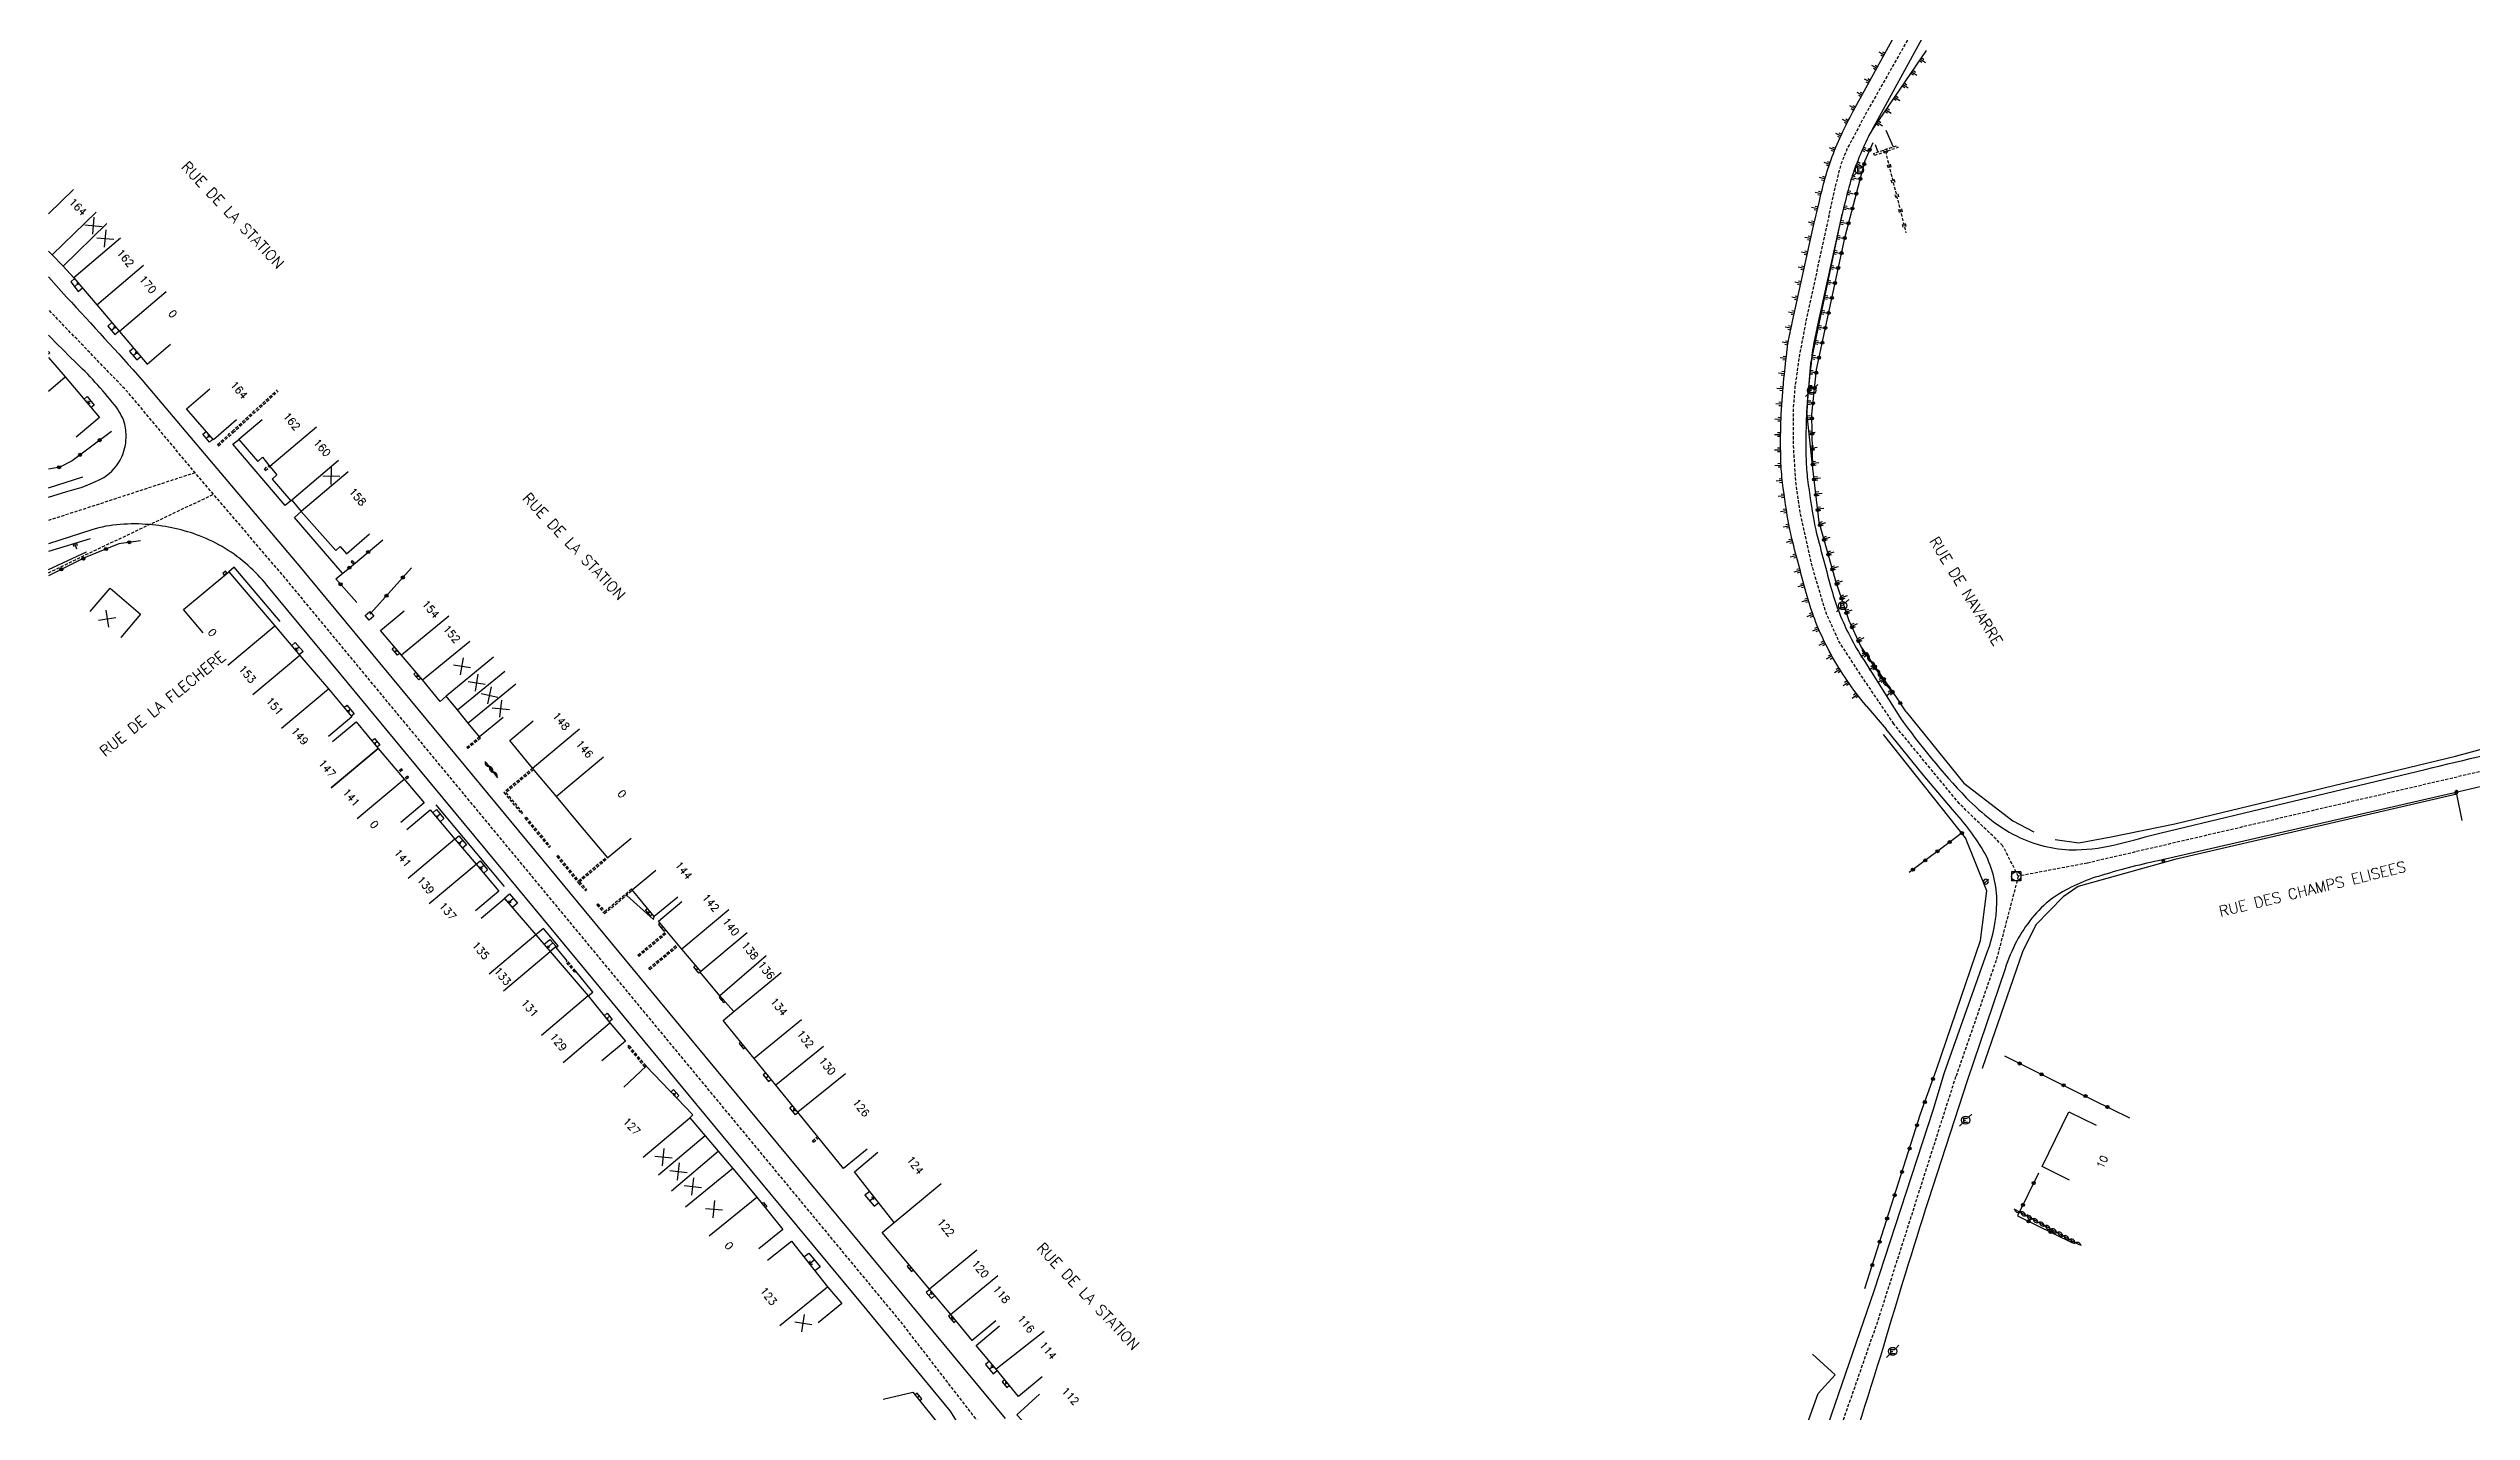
# Model space of a CAD drawing. Header units: millimetres. Extents: x 147000 to 148000, y 130999 to 132000.
# Drawn here: x 147000 to 147395.8, y 131584.4 to 131807.1 of the extents above; entities that cross this region are included whole.
import ezdxf
from ezdxf.enums import TextEntityAlignment as Align

# ---------------------------------------------------------------- set-up
doc = ezdxf.new("R2010")
doc.units = ezdxf.units.MM
doc.linetypes.add('DASHED', pattern=[0.75, 0.5, -0.25])
doc.layers.get('0').update_dxf_attribs({"linetype": 'CONTINUOUS'})
for name, color, linetype in [('W0001', 6, 'DASHED'), ('W0008', 7, 'CONTINUOUS'), ('W0017', 7, 'CONTINUOUS'), ('W0100', 7, 'CONTINUOUS'), ('W0112', 1, 'DASHED'), ('W0211', 2, 'CONTINUOUS'), ('W0220', 5, 'DASHED'), ('W0310', 3, 'CONTINUOUS'), ('W0322', 7, 'CONTINUOUS'), ('W0420', 7, 'CONTINUOUS'), ('W0471', 7, 'CONTINUOUS'), ('W0989', 7, 'CONTINUOUS'), ('W0991', 7, 'CONTINUOUS'), ('W1102', 7, 'CONTINUOUS')]:
    doc.layers.add(name, color=color, linetype=linetype)
doc.styles.get("Standard").update_dxf_attribs({"font": 'romans.shx', "width": 0.85})

# ---------------------------------------------------------------- blocks, each defined once
blk = doc.blocks.new('T471')
for p, q in [((-0.333334, 0.333334), (-0.333334, -0.333334)), ((-0.333334, 0.333334), (0.333334, 0.333334)), ((-0.333334, 0), (0, 0)), ((0.500001, 0.500001), (1.000002, 1.000002)), ((-0.500001, -0.500001), (-1.000002, -1.000002)), ((-0.333334, -0.333334), (0.333334, -0.333334))]:
    blk.add_line(p, q)
blk.add_ellipse((0, 0), major_axis=(0.471405, 0.471405), ratio=1, start_param=5.4977871438, end_param=11.780972451)
blk = doc.blocks.new('t112o')
at = {"color": 0, "linetype": 'Continuous'}
for p, q in [((-0.5, 0.5), (0.5, 0.5)), ((-0.5, -0.5), (-0.5, 0.5)), ((0.5, 0.5), (0.5, -0.5)), ((0.5, -0.5), (-0.5, -0.5))]:
    blk.add_line(p, q, dxfattribs=at)
blk = doc.blocks.new('t322o')
at = {"color": 0, "linetype": 'Continuous'}
for radius in [0.25, 0.15]:
    blk.add_circle((0, 0), radius, dxfattribs=at)
blk = doc.blocks.new('t310o')
at = {"color": 0, "linetype": 'Continuous'}
for centre, start, end in [((-0.5, 0.38), 216.8699, 323.1304), ((0.5, -0.37), 36.8699, 143.1303)]:
    blk.add_arc(centre, 0.625, start, end, dxfattribs=at)
blk = doc.blocks.new('t991o')
at = {"color": 0, "linetype": 'Continuous'}
for p, q in [((-1, 1), (1, -1)), ((-1, -1), (1, 1))]:
    blk.add_line(p, q, dxfattribs=at)
blk = doc.blocks.new('t211o')
at = {"color": 0, "linetype": 'Continuous'}
for p, q in [((-0.29, 0.5), (-0.29, 0)), ((0, 1), (0, 0)), ((0.29, 0.5), (0.29, 0))]:
    blk.add_line(p, q, dxfattribs=at)
blk = doc.blocks.new('T420')
for p, q in [((0.75, 0.75), (-0.75, 0.75)), ((-0.75, 0.75), (-0.75, -0.75)), ((0.75, 0.75), (0.75, -0.75)), ((0.75, -0.75), (-0.75, -0.75))]:
    blk.add_line(p, q)
blk.add_ellipse((0, 0), major_axis=(-0.53, 0.53), ratio=1, start_param=3.926991, end_param=10.210176)
blk = doc.blocks.new('t220o')
at = {"color": 0, "linetype": 'Continuous'}
for p, q in [((-0.25, 0.25), (0.25, 0.25)), ((-0.25, -0.25), (0.25, -0.25))]:
    blk.add_line(p, q, dxfattribs=at)

msp = doc.modelspace()

# ---------------------------------------------------------------- linework, layer by layer
at = {"layer": 'W0001', "flags": 128}
for points in [[(147271.27, 132000), (147271.2, 131999.16), (147270.99, 131995.45), (147271.19, 131984.05), (147273, 131965.26), (147273.56, 131962.32), (147274.81, 131957.98), (147277.47, 131949.93), (147291.6, 131913.76), (147295.02, 131905.09), (147297.12, 131899.7), (147298.31, 131896.01), (147299.91, 131890.35), (147301.03, 131885.1), (147307.66, 131858.97), (147309.82, 131850.57), (147310.24, 131847.7), (147310.73, 131844.2), (147312.05, 131831.07), (147311.77, 131828.41), (147311.21, 131826.25), (147308.33, 131817.64), (147305.73, 131812.14), (147297.04, 131796.82), (147293.74, 131790.64), (147292.69, 131787.98), (147291.78, 131784.35), (147290.73, 131779.52), (147287.01, 131762.36), (147286.02, 131757.18), (147285.25, 131751.87), (147284.96, 131748.16), (147284.96, 131742.11), (147285.37, 131735.95), (147286.07, 131731.05), (147288.09, 131722.24), (147290.19, 131715.13), (147292.43, 131710.16), (147295.92, 131704.77), (147301.27, 131696.85)], [(147000, 131545.63), (147006.34, 131545.89), (147017.6, 131546.76), (147034.17, 131548.15), (147061.24, 131551.2), (147107.81, 131556.53), (147113.14, 131557.12), (147139.77, 131559.13), (147155.95, 131559.69), (147168.55, 131561.12), (147139.27, 131598.97), (147060.03, 131694.72), (147038.28, 131721.01), (147026.96, 131734.24), (147023.95, 131737.76), (147013.04, 131750.86), (147000, 131764.4)], [(147023.95, 131737.76), (147005.03, 131731.57), (147000, 131729.97)], [(147000, 131721.43), (147006.11, 131724.38), (147026.96, 131734.24), (147026.96, 131734.24)], [(147225.55, 131455.06), (147233.61, 131461.2), (147244.42, 131473.46), (147251.08, 131481.84), (147255.87, 131489.14), (147260.49, 131498.92), (147283.18, 131554.36), (147298.94, 131599.59), (147311.57, 131639.18), (147311.57, 131639.18)]]:
    msp.add_lwpolyline(points, dxfattribs=at)
at = {"layer": 'W0001'}
for points in [[(147609.71, 131718.34), (147583.07, 131717.04), (147572.17, 131716.21), (147554.52, 131713.86), (147480.16, 131701.23), (147461.85, 131698.35), (147425.63, 131694.53), (147410.94, 131692.13), (147333, 131673.98), (147321.73, 131671.85), (147319.17, 131676.85), (147312.09, 131683.7), (147301.27, 131696.85), (147301.27, 131696.85)], [(147321.73, 131671.85), (147318.11, 131658.08), (147311.57, 131639.18), (147311.57, 131639.18)]]:
    msp.add_lwpolyline(points, dxfattribs=at)
at = {"layer": 'W0008'}
msp.add_line((147074.49, 131670.16), (147063.31, 131683.49), dxfattribs=at)
at = {"layer": 'W0008', "flags": 128}
for points in [[(147296.94, 131699.58), (147296.93, 131699.6), (147296.01, 131700.75, -0.047388), (147290.55, 131709.19, -0.052904), (147287.25, 131717.57, -0.004126), (147284.74, 131727, -0.01953), (147284.3, 131729.02, -0.012103), (147283.23, 131736.12, -0.023762), (147282.95, 131739.77, -0.014613), (147282.94, 131745.23, -0.013877), (147283.26, 131750.97, -0.004921), (147283.46, 131753.2, -0.002318), (147283.98, 131757.93, -0.019438), (147284.14, 131759.03, -0.006645), (147284.81, 131762.25), (147288.3, 131778.12), (147289.18, 131781.92, -0.010154), (147290.21, 131785.96, -0.016393), (147290.98, 131788.43, -0.022345), (147292.57, 131792.4, -0.019388), (147294.77, 131796.81), (147302.33, 131810.59)], [(147305.97, 131808.64), (147298.39, 131794.83, 0.019388), (147296.33, 131790.7, 0.022345), (147294.88, 131787.07, 0.016393), (147294.19, 131784.87, 0.010154), (147293.2, 131780.99), (147292.32, 131777.21), (147288.84, 131761.36, 0.006645), (147288.2, 131758.25, 0.019438), (147288.08, 131757.46, 0.002318), (147287.57, 131752.77, 0.004921), (147287.37, 131750.63, 0.013877), (147287.06, 131745.11, 0.014613), (147287.07, 131739.9, 0.023762), (147287.32, 131736.64, 0.012103), (147288.37, 131729.74, 0.01953), (147288.74, 131728.03, 0.004126), (147291.23, 131718.67, 0.052904), (147294.21, 131711.09, 0.023681), (147296.54, 131707.08), (147302.38, 131697.83)], [(147000, 131769.75), (147002.96, 131766.44, -0.0069), (147015.29, 131752.9), (147040.88, 131722.62), (147059.01, 131700.69), (147080.68, 131674.51), (147105.64, 131644.34), (147156.23, 131583.22)], [(147000, 131733.75), (147002.98, 131734.7, 0.067), (147009.02, 131736.98, 0.1424), (147012, 131740.35, 0.0958), (147012.67, 131743.45, 0.0851), (147012.38, 131746.02, 0.0837), (147010.8, 131748.83, 0.0378), (147004.24, 131755.97, 0.00211), (147000, 131760.21, 0.0478)], [(147156.96, 131568.88), (147147.31, 131584.42), (147132.68, 131602.21), (147122.3, 131614.72), (147105.74, 131634.71), (147087.86, 131656.31), (147076.35, 131670.26), (147061.04, 131688.74), (147047.83, 131704.75), (147035.68, 131719.4, 0.0375), (147032.6, 131722.62, 0.045), (147028.86, 131725.39, 0.0447), (147024.69, 131727.45, 0.0714), (147016.47, 131729.28, 0.0407), (147011.71, 131729.32, 0.058), (147007.08, 131728.43), (147000, 131726.17)], [(147313.45, 131638.58), (147307, 131618.82, 0.0052), (147299.71, 131595.07, -0.0069), (147291.25, 131568.83, -0.0158)]]:
    msp.add_lwpolyline(points, format="xyb", dxfattribs=at)
for points in [[(147039.57, 131733.17), (147038.64, 131732.39), (147030.11, 131742.41), (147031.12, 131743.2), (147031.12, 131743.2)], [(147047.98, 131721.4), (147040.19, 131730.46), (147041.3, 131731.43), (147041.3, 131731.43)], [(147037.86, 131713.45), (147030.35, 131722.31), (147029.47, 131721.56), (147029.47, 131721.56)], [(147296.91, 131699.61), (147300.16, 131695.87)], [(147094.44, 131668.68), (147098.83, 131664.77), (147098.94, 131665.24), (147098.94, 131665.24)], [(147084.72, 131658.04), (147082.93, 131660.18), (147083.24, 131660.48), (147080.87, 131663.3), (147079.61, 131662.27), (147079.61, 131662.27)], [(147088.16, 131652.28), (147088.93, 131652.92), (147086.14, 131656.3), (147086.14, 131656.3)], [(147286.58, 131570.38), (147298.17, 131604.11), (147307.82, 131633.61), (147309.68, 131639.78)]]:
    msp.add_lwpolyline(points, dxfattribs=at)
at = {"layer": 'W0008'}
for points in [[(147302.38, 131697.83, 0.036), (147313.22, 131684.67, 0.0333), (147317.36, 131680.98, 0.0559), (147322.05, 131678.11, 0.0548), (147326.51, 131676.63, 0.0544), (147331.17, 131676.15, 0.057), (147338.16, 131677.13, 0.0004), (147345.04, 131678.92), (147388.2, 131689.29, -0.0056), (147407.82, 131693.85, -0.0215), (147424.3, 131696.83, -0.0026), (147445.5, 131698.86), (147453.22, 131699.77), (147459.08, 131700.41, 0.0146), (147471.99, 131702.31), (147508.84, 131708.52), (147529.16, 131711.73), (147544.61, 131714.46), (147567.76, 131718.25, -0.0154), (147571.6, 131718.63, -0.012), (147576.14, 131719.13), (147583.3, 131719.51), (147583.3, 131719.51)], [(147309.68, 131639.78), (147316.65, 131659.43, 0.085), (147318.24, 131667.51, 0.0595), (147317.74, 131671.67, 0.0593), (147316.28, 131675.58, 0.0566), (147310.96, 131682.74), (147306.18, 131688.38), (147300.16, 131695.87), (147300.16, 131695.87)], [(147414.06, 131690.4), (147393.7, 131685.63), (147344.57, 131674.36, 0.0229), (147334.82, 131671.82, 0.0822), (147327.17, 131668.12, 0.0604), (147323.95, 131664.98, 0.049), (147321.46, 131661.2, 0.0403), (147319.57, 131656.73), (147313.45, 131638.58), (147313.45, 131638.58)]]:
    msp.add_lwpolyline(points, format="xyb", dxfattribs=at)
at = {"layer": 'W0017', "flags": 128}
for points in [[(147298.79, 131790.24), (147298.41, 131791.33)], [(147300.07, 131793.74), (147301.28, 131791.02)]]:
    msp.add_lwpolyline(points, dxfattribs=at)
at = {"layer": 'W0100'}
for p, q in [((147004.24, 131768.15), (147004.91, 131768.73)), ((147004.91, 131768.73), (147004.63, 131768.67)), ((147004.91, 131768.73), (147004.82, 131768.46)), ((147010.27, 131761.04), (147010.95, 131761.61)), ((147010.95, 131761.61), (147010.64, 131761.54)), ((147010.95, 131761.61), (147010.83, 131761.32)), ((147013.85, 131756.9), (147014.49, 131757.45)), ((147014.49, 131757.45), (147014.18, 131757.39)), ((147014.49, 131757.45), (147014.39, 131757.15)), ((147006.9, 131749.51), (147006.4, 131749.09)), ((147006.4, 131749.09), (147006.5, 131749.5)), ((147006.4, 131749.09), (147006.82, 131749.12)), ((147025.77, 131743.4), (147026.31, 131743.87)), ((147026.31, 131743.87), (147026.01, 131743.83)), ((147026.31, 131743.87), (147026.24, 131743.57)), ((147040.94, 131709.28), (147040.31, 131708.76)), ((147040.31, 131708.76), (147040.47, 131709.2)), ((147040.31, 131708.76), (147040.77, 131708.85)), ((147056.58, 131708.48), (147056.95, 131708.79)), ((147056.95, 131708.79), (147056.66, 131708.76)), ((147056.95, 131708.79), (147056.87, 131708.51)), ((147060.07, 131704.39), (147060.42, 131704.69)), ((147060.42, 131704.69), (147060.13, 131704.67)), ((147060.42, 131704.69), (147060.36, 131704.4)), ((147049.33, 131699.09), (147048.86, 131698.7)), ((147048.86, 131698.7), (147048.96, 131699.01)), ((147048.86, 131698.7), (147049.18, 131698.74)), ((147053.7, 131693.84), (147053.23, 131693.46)), ((147053.23, 131693.46), (147053.31, 131693.7)), ((147053.23, 131693.46), (147053.48, 131693.49)), ((147063.98, 131682), (147063.37, 131681.48)), ((147063.37, 131681.48), (147063.51, 131681.74)), ((147063.37, 131681.48), (147063.64, 131681.57)), ((147067.66, 131677.7), (147067.01, 131677.15)), ((147067.01, 131677.15), (147067.15, 131677.46)), ((147067.01, 131677.15), (147067.33, 131677.24)), ((147071.12, 131673.61), (147070.47, 131673.06)), ((147070.47, 131673.06), (147070.56, 131673.44)), ((147070.47, 131673.06), (147070.87, 131673.08)), ((147074.51, 131668.22), (147074.47, 131668.27)), ((147075.94, 131668.19), (147075.13, 131667.49)), ((147075.13, 131667.49), (147075.31, 131667.89)), ((147075.13, 131667.49), (147075.56, 131667.6)), ((147097.94, 131665.83), (147098.25, 131666.09)), ((147098.25, 131666.09), (147098.02, 131666.06)), ((147098.25, 131666.09), (147098.18, 131665.87)), ((147082.4, 131660.94), (147081.47, 131660.13)), ((147081.47, 131660.13), (147081.68, 131660.54)), ((147081.47, 131660.13), (147081.91, 131660.28)), ((147100.08, 131663.4), (147100.36, 131663.63)), ((147100.36, 131663.63), (147100.18, 131663.62)), ((147100.36, 131663.63), (147100.32, 131663.46)), ((147105.8, 131656.53), (147106.1, 131656.78)), ((147106.1, 131656.78), (147105.92, 131656.77)), ((147106.1, 131656.78), (147106.06, 131656.61)), ((147091.66, 131648.95), (147091.16, 131648.55)), ((147091.16, 131648.55), (147091.23, 131648.78)), ((147091.16, 131648.55), (147091.4, 131648.57)), ((147109.91, 131651.6), (147110.12, 131651.79)), ((147110.12, 131651.79), (147109.92, 131651.78)), ((147110.12, 131651.79), (147110.1, 131651.59)), ((147113.16, 131644.07), (147113.43, 131644.29)), ((147113.43, 131644.29), (147113.27, 131644.27)), ((147113.43, 131644.29), (147113.38, 131644.14)), ((147102.52, 131636.49), (147102.12, 131636.11)), ((147102.12, 131636.11), (147102.14, 131636.42)), ((147102.12, 131636.11), (147102.43, 131636.12)), ((147117.17, 131638.86), (147117.58, 131639.2)), ((147117.58, 131639.2), (147117.39, 131639.18)), ((147117.58, 131639.2), (147117.52, 131639.02)), ((147121.53, 131633.44), (147121.97, 131633.8)), ((147121.97, 131633.8), (147121.63, 131633.8)), ((147121.97, 131633.8), (147121.9, 131633.47)), ((147117.04, 131618.2), (147116.8, 131618)), ((147116.8, 131618), (147116.86, 131618.16)), ((147116.8, 131618), (147116.97, 131618.02)), ((147134.1, 131618.82), (147134.86, 131619.41)), ((147134.86, 131619.41), (147134.4, 131619.35)), ((147134.86, 131619.41), (147134.69, 131618.99)), ((147125.1, 131609.15), (147124.29, 131608.48)), ((147124.29, 131608.48), (147124.39, 131608.99)), ((147124.29, 131608.48), (147124.81, 131608.48)), ((147140.6, 131607.67), (147140.93, 131607.94)), ((147140.93, 131607.94), (147140.7, 131607.89)), ((147140.93, 131607.94), (147140.84, 131607.72)), ((147143.78, 131603.34), (147144.36, 131603.82)), ((147144.36, 131603.82), (147143.98, 131603.78)), ((147144.36, 131603.82), (147144.25, 131603.46)), ((147147.43, 131599.44), (147147.77, 131599.72)), ((147147.77, 131599.72), (147147.45, 131599.74)), ((147147.77, 131599.72), (147147.73, 131599.4)), ((147153.67, 131591.28), (147154.31, 131591.82)), ((147154.31, 131591.82), (147153.94, 131591.78)), ((147154.31, 131591.82), (147154.21, 131591.46)), ((147156.16, 131588.78), (147156.56, 131589.12)), ((147156.56, 131589.12), (147156.28, 131589.11)), ((147156.56, 131589.12), (147156.5, 131588.84)), ((147142.23, 131586.9), (147141.92, 131586.65)), ((147141.92, 131586.65), (147141.97, 131586.84)), ((147141.92, 131586.65), (147142.12, 131586.65))]:
    msp.add_line(p, q, dxfattribs=at)
at = {"layer": 'W0100', "flags": 128}
for points in [[(147000, 131773.98), (147000.61, 131773.37), (147002.38, 131771.52), (147004.16, 131769.6), (147007.92, 131765.19), (147011.59, 131760.86), (147016.14, 131755.51), (147019.95, 131758.75), (147019.95, 131758.75)], [(147004.28, 131769.47), (147003.65, 131768.93), (147004.83, 131767.38), (147005.54, 131767.98), (147005.54, 131767.98)], [(147010.37, 131762.3), (147009.7, 131761.73), (147010.85, 131760.36), (147011.53, 131760.93), (147011.53, 131760.93)], [(147000, 131757.13), (147000.23, 131757.33), (147000, 131757.59)], [(147000, 131756.6), (147002.75, 131753.44), (147008.33, 131746.8), (147004.53, 131743.55), (147004.53, 131743.55)], [(147013.9, 131758.14), (147013.24, 131757.58), (147014.46, 131756.21), (147015.09, 131756.75), (147015.09, 131756.75)], [(147030.73, 131746.41), (147026.95, 131743.13), (147022.56, 131748.19), (147026.34, 131751.47), (147026.34, 131751.47)], [(147005.84, 131749.76), (147006.34, 131750.19), (147007.45, 131748.82), (147006.98, 131748.41), (147006.98, 131748.41)], [(147026.87, 131743.23), (147026.3, 131742.73), (147025.24, 131744.06), (147025.76, 131744.51), (147025.76, 131744.51)], [(147034.93, 131746.43), (147031.12, 131743.2), (147034.17, 131739.59), (147034.98, 131740.28), (147036.14, 131738.77), (147037.3, 131737.43), (147036.52, 131736.71), (147039.6, 131733.15), (147039.75, 131733.27), (147041.3, 131731.43), (147046.91, 131725.03), (147047.66, 131725.69), (147048.7, 131724.5), (147048.7, 131724.5), (147052.46, 131727.8)], [(147025.26, 131711.58), (147022.07, 131715.42), (147029.47, 131721.56), (147036.99, 131712.73), (147041.03, 131707.9), (147045.73, 131702.43), (147049.55, 131697.86), (147045.72, 131694.65), (147045.72, 131694.65)], [(147029.14, 131721.41), (147028.94, 131721.67), (147028.49, 131721.3), (147028.69, 131721.04), (147029.14, 131721.41), (147029.14, 131721.41)], [(147006.83, 131715.11), (147010.07, 131718.91), (147015.05, 131714.66), (147011.8, 131710.86), (147011.8, 131710.86)], [(147074.28, 131697.77), (147070.42, 131694.6), (147068.57, 131696.85), (147066.81, 131699.02), (147064.94, 131701.28), (147063.99, 131700.4), (147061.09, 131703.9), (147057.66, 131707.96), (147054.24, 131712.01), (147058.11, 131715.18), (147058.11, 131715.18)], [(147039.69, 131709.5), (147040.31, 131710.01), (147041.58, 131708.55), (147040.94, 131708.01), (147040.94, 131708.01)], [(147057.39, 131708.28), (147057, 131707.95), (147056.16, 131709.01), (147056.52, 131709.31), (147056.52, 131709.31)], [(147060.83, 131704.2), (147060.48, 131703.9), (147059.66, 131704.87), (147060.01, 131705.17), (147060.01, 131705.17)], [(147048.27, 131699.4), (147048.73, 131699.79), (147049.92, 131698.39), (147049.45, 131697.99), (147049.45, 131697.99)], [(147046.41, 131693.85), (147050.24, 131697.06), (147053.86, 131692.71), (147058.07, 131687.71), (147061.36, 131683.81), (147057.53, 131680.6), (147057.53, 131680.6)], [(147095.19, 131678.02), (147091.35, 131674.82), (147086.68, 131680.41), (147082.95, 131684.88), (147079.08, 131689.51), (147075.34, 131693.99), (147079.18, 131697.2), (147079.18, 131697.2)], [(147052.8, 131693.97), (147053.27, 131694.36), (147054.14, 131693.33), (147053.67, 131692.93), (147053.67, 131692.93)], [(147058.53, 131679.46), (147062.35, 131682.69), (147066.38, 131677.9), (147069.83, 131673.82), (147073.57, 131669.39), (147069.75, 131666.16), (147069.75, 131666.16)], [(147062.76, 131682.21), (147063.36, 131682.72), (147064.6, 131681.28), (147063.98, 131680.75), (147063.98, 131680.75)], [(147066.38, 131677.9), (147067.03, 131678.45), (147068.28, 131676.96), (147067.63, 131676.41), (147067.63, 131676.41)], [(147069.85, 131673.79), (147070.52, 131674.35), (147071.73, 131672.86), (147071.09, 131672.32), (147071.09, 131672.32)], [(147102.81, 131668.41), (147098.94, 131665.24), (147095.34, 131669.64), (147099.21, 131672.81), (147099.21, 131672.81)], [(147070.69, 131664.99), (147074.51, 131668.22), (147079.61, 131662.27), (147081.96, 131659.55), (147088.16, 131652.28), (147091.71, 131647.86), (147094.22, 131644.91), (147090.4, 131641.68), (147090.4, 131641.68)], [(147074.47, 131668.27), (147075.29, 131668.95), (147076.6, 131667.42), (147075.79, 131666.73)], [(147133.71, 131627.26), (147129.86, 131624.06), (147122.4, 131633.27), (147118.82, 131637.69), (147115.26, 131642.04), (147110.18, 131648.29), (147111.96, 131649.75), (147109.66, 131652.29), (147106.45, 131656.18), (147106.54, 131656.25), (147103.46, 131659.93), (147099.63, 131664.5), (147103.46, 131667.72), (147103.46, 131667.72)], [(147098.65, 131665.6), (147098.34, 131665.35), (147097.54, 131666.32), (147097.85, 131666.57), (147097.85, 131666.57)], [(147099.9, 131664.17), (147099.63, 131663.94), (147100.52, 131662.85), (147100.81, 131663.09), (147100.81, 131663.09)], [(147080.96, 131660.72), (147081.9, 131661.51), (147082.91, 131660.36), (147081.96, 131659.55)], [(147106.45, 131656.18), (147106.21, 131656.02), (147105.4, 131657.04), (147105.68, 131657.28), (147105.68, 131657.28)], [(147109.74, 131652.21), (147109.54, 131652.04), (147110.28, 131651.15), (147110.51, 131651.36), (147110.51, 131651.36)], [(147090.76, 131649.05), (147091.25, 131649.46), (147092.07, 131648.44), (147091.58, 131648.03), (147091.58, 131648.03)], [(147113.08, 131644.71), (147112.81, 131644.49), (147113.51, 131643.65), (147113.78, 131643.86), (147113.78, 131643.86)], [(147093.98, 131637.4), (147097.63, 131640.83), (147105.24, 131632.83), (147104.78, 131632.39), (147107.26, 131629.44), (147109.36, 131626.92), (147111.77, 131624.09), (147115.67, 131619.42), (147119.92, 131614.11), (147116.04, 131610.95), (147116.04, 131610.95)], [(147101.67, 131636.58), (147102.07, 131636.97), (147102.96, 131636.01), (147102.56, 131635.64), (147102.56, 131635.64)], [(147117.14, 131639.74), (147116.73, 131639.41), (147117.6, 131638.31), (147118.02, 131638.66), (147118.02, 131638.66)], [(147122.43, 131633.22), (147121.99, 131632.86), (147121.07, 131634.02), (147121.5, 131634.37), (147121.5, 131634.37)], [(147330.1, 131622.2), (147325.6, 131624.39), (147329.96, 131633.36), (147334.46, 131631.17), (147334.46, 131631.17)], [(147154.72, 131599.18), (147150.87, 131595.99), (147147.37, 131600.21), (147143.92, 131604.35), (147136.17, 131613.65), (147138.11, 131615.26), (147133.77, 131620.8), (147131.63, 131623.55), (147135.47, 131626.74), (147135.47, 131626.74)], [(147134.14, 131620.34), (147133.36, 131619.73), (147134.85, 131617.92), (147135.58, 131618.49), (147135.58, 131618.49)], [(147116.53, 131618.35), (147116.78, 131618.55), (147117.31, 131617.85), (147117.08, 131617.66), (147117.08, 131617.66)], [(147117.45, 131609.09), (147121.34, 131612.23), (147127.24, 131604.73), (147129.6, 131602.01), (147125.71, 131598.87), (147125.71, 131598.87)], [(147123.39, 131609.63), (147124.17, 131610.25), (147126.02, 131608.04), (147125.17, 131607.37), (147125.17, 131607.37)], [(147140.59, 131608.35), (147140.27, 131608.08), (147140.94, 131607.26), (147141.27, 131607.53), (147141.27, 131607.53)], [(147143.95, 131604.32), (147143.36, 131603.83), (147144.2, 131602.85), (147144.77, 131603.33), (147144.77, 131603.33)], [(147147.34, 131600.23), (147147, 131599.95), (147147.85, 131598.93), (147148.19, 131599.21), (147148.19, 131599.21)], [(147162.3, 131590.04), (147158.46, 131586.84), (147154.76, 131591.3), (147151.51, 131595.17), (147155.35, 131598.37), (147155.35, 131598.37)], [(147153.68, 131592.58), (147153.05, 131592.05), (147154.29, 131590.52), (147154.95, 131591.07), (147154.95, 131591.07)], [(147259.33, 131558.91), (147263.21, 131555.75), (147264.35, 131557.15), (147271.39, 131565.82), (147282.02, 131562.02), (147287.53, 131577.39), (147285.71, 131578.04), (147289.04, 131587.33), (147291.8, 131590.37), (147288.09, 131593.73), (147288.09, 131593.73)], [(147156.18, 131589.58), (147155.78, 131589.25), (147156.53, 131588.32), (147156.95, 131588.66), (147156.95, 131588.66)], [(147136.33, 131586.38), (147141.18, 131587.56), (147145.91, 131581.68), (147144.88, 131580.88), (147145.28, 131579), (147152.09, 131574.01), (147154.69, 131570.71), (147155.07, 131568.64), (147153.13, 131564.89), (147139.29, 131563.8), (147139.43, 131562.04), (147136.47, 131561.81), (147136.47, 131561.81), (147135.94, 131568.56)], [(147142.31, 131586.16), (147142.64, 131586.43), (147141.88, 131587.38), (147141.55, 131587.11), (147141.55, 131587.11)], [(147166.84, 131581.84), (147163.17, 131578.44), (147158.17, 131583.83), (147161.84, 131587.23), (147161.84, 131587.23)]]:
    msp.add_lwpolyline(points, dxfattribs=at)
at = {"layer": 'W0112'}
for p, q in [((147029.99, 131744.52), (147037.35, 131751.29)), ((147030.16, 131744.33), (147037.52, 131751.1)), ((147027.62, 131742.35), (147029.99, 131744.52)), ((147027.79, 131742.16), (147030.16, 131744.33)), ((147027.62, 131742.35), (147027.79, 131742.16)), ((147035.27, 131738.31), (147035.98, 131738.97)), ((147035.44, 131738.13), (147035.27, 131738.31)), ((147035.44, 131738.13), (147036.14, 131738.77)), ((147049.61, 131723.4), (147049.44, 131723.21)), ((147049.44, 131723.21), (147049.78, 131722.91)), ((147049.61, 131723.4), (147049.95, 131723.1)), ((147049.78, 131722.91), (147049.95, 131723.1)), ((147070.42, 131694.6), (147068.33, 131692.87)), ((147068.33, 131692.87), (147068.49, 131692.68)), ((147070.58, 131694.41), (147068.49, 131692.68)), ((147070.58, 131694.41), (147070.42, 131694.6)), ((147057.65, 131689.4), (147057.06, 131688.91)), ((147057.81, 131689.2), (147057.22, 131688.72)), ((147057.81, 131689.2), (147057.65, 131689.4)), ((147058.63, 131688.18), (147058.07, 131687.71)), ((147058.79, 131687.99), (147058.23, 131687.52)), ((147058.63, 131688.18), (147058.79, 131687.99)), ((147079.11, 131689.48), (147074.37, 131685.52)), ((147079.27, 131689.28), (147074.72, 131685.49)), ((147074.37, 131685.52), (147077.25, 131682.05)), ((147074.72, 131685.49), (147077.44, 131682.21)), ((147077.44, 131682.21), (147077.25, 131682.05)), ((147077.81, 131681.31), (147078.01, 131681.47)), ((147077.81, 131681.31), (147081.77, 131676.54)), ((147078.01, 131681.47), (147081.96, 131676.7)), ((147081.96, 131676.7), (147081.77, 131676.54)), ((147083.02, 131675.05), (147083.22, 131675.21)), ((147083.02, 131675.05), (147086.52, 131670.75)), ((147083.22, 131675.21), (147086.55, 131671.1)), ((147086.55, 131671.1), (147091.19, 131675.01)), ((147086.71, 131670.91), (147091.35, 131674.82)), ((147086.52, 131670.75), (147087.71, 131669.47)), ((147086.71, 131670.91), (147087.9, 131669.64)), ((147087.9, 131669.64), (147087.71, 131669.47)), ((147090.81, 131665.73), (147095.39, 131669.58)), ((147090.84, 131666.08), (147095.23, 131669.77)), ((147095.34, 131669.64), (147095.23, 131669.77)), ((147089.56, 131667.16), (147089.75, 131667.32)), ((147089.56, 131667.16), (147090.81, 131665.73)), ((147089.75, 131667.32), (147090.84, 131666.08)), ((147096.28, 131658.96), (147100.97, 131662.9)), ((147096.44, 131658.77), (147101.13, 131662.71)), ((147098.08, 131656.81), (147102.77, 131660.76)), ((147098.24, 131656.62), (147102.93, 131660.56)), ((147084.53, 131657.88), (147084.72, 131658.04)), ((147085.95, 131656.16), (147084.53, 131657.88)), ((147086.14, 131656.32), (147084.72, 131658.04)), ((147086.14, 131656.32), (147085.95, 131656.16)), ((147096.44, 131658.77), (147096.28, 131658.96)), ((147098.24, 131656.62), (147098.08, 131656.81)), ((147094.62, 131644.05), (147094.82, 131644.21)), ((147097.41, 131640.69), (147094.62, 131644.05)), ((147097.6, 131640.85), (147094.82, 131644.21)), ((147097.41, 131640.69), (147097.6, 131640.85)), ((147124.77, 131628.61), (147125.62, 131629.29)), ((147124.93, 131628.41), (147124.77, 131628.61)), ((147124.93, 131628.41), (147125.78, 131629.1))]:
    msp.add_line(p, q, dxfattribs=at)
at = {"layer": 'W0112', "flags": 128}
msp.add_lwpolyline([(147298.26, 131789.61), (147298.15, 131789.94), (147301.94, 131791.22), (147302.05, 131790.88)], close=True, dxfattribs=at)
at = {"layer": 'W0211', "flags": 128}
msp.add_lwpolyline([(147297.28, 131792.71, -0.019713), (147298.16, 131794.13), (147306.73, 131806.74)], format="xyb", dxfattribs=at)
for points in [[(147301.7, 131701.24), (147300.29, 131703), (147296.01, 131709.44), (147294.08, 131713.58), (147291.9, 131720.03), (147289.19, 131729.69), (147288.17, 131738.45), (147287.21, 131747.71), (147287.83, 131755.59), (147292.35, 131777.12), (147292.97, 131779.99)], [(147000, 131735.27), (147005.64, 131737.07), (147005.64, 131737.07)], [(147006.81, 131726.97), (147000, 131724.89)], [(147000, 131721.94), (147006.19, 131724.86), (147006.19, 131724.86)]]:
    msp.add_lwpolyline(points, dxfattribs=at)
at = {"layer": 'W0220', "flags": 128}
msp.add_lwpolyline([(147300.02, 131790.29), (147300.93, 131786.65), (147303.37, 131776.96)], dxfattribs=at)
at = {"layer": 'W0310'}
msp.add_line((147071.44, 131690.43), (147073.36, 131687.93), dxfattribs=at)
at = {"layer": 'W0310', "flags": 128}
for points in [[(147300.29, 131703), (147296.01, 131709.44)], [(147321, 131617.51), (147322.94, 131616.44), (147331.7, 131611.63), (147331.7, 131611.63)]]:
    msp.add_lwpolyline(points, dxfattribs=at)
at = {"layer": 'W0322', "flags": 128}
for points in [[(147303.42, 131698.67), (147301.7, 131701.24), (147296.01, 131709.44), (147294.08, 131713.58), (147291.9, 131720.03), (147289.19, 131729.69), (147288.17, 131738.45), (147288.02, 131747.3), (147288.77, 131754.62), (147293.43, 131776.36), (147296.72, 131788.79), (147298, 131791.71)], [(147010.28, 131744.5), (147003.86, 131739.72), (147001.88, 131738.68), (147000, 131738.35)], [(147015.03, 131726.66), (147011.48, 131726.17), (147006.02, 131723.89), (147000, 131720.93)], [(147050.38, 131716.58), (147046.94, 131720.4), (147049.82, 131722.79), (147054.63, 131726.79), (147054.63, 131726.79)], [(147052.54, 131714.68), (147052.65, 131714.8), (147059.32, 131722.25), (147059.32, 131722.25)], [(147312.53, 131678.91), (147311.9, 131678.44), (147303.9, 131672.45)], [(147296.65, 131604.49), (147305.78, 131633.01), (147308.38, 131640.26)], [(147319.46, 131642.48), (147330.91, 131636.8), (147339.87, 131632.36), (147339.87, 131632.36)], [(147325.01, 131623.3), (147321.61, 131616.33), (147330.6, 131611.94), (147330.6, 131611.94)]]:
    msp.add_lwpolyline(points, dxfattribs=at)
at = {"layer": 'W0322'}
for points in [[(147327.75, 131677.85), (147331.61, 131677.31), (147336.92, 131678.26), (147347.32, 131680.42), (147393.13, 131691.45), (147401.56, 131693.76), (147415.05, 131696.92), (147425.23, 131699.04), (147427.3, 131700.68), (147427.3, 131700.68)], [(147303.42, 131698.67), (147312.83, 131687.05), (147320.82, 131680.89), (147324.28, 131679.1), (147324.28, 131679.1)], [(147308.38, 131640.26), (147315.58, 131661.36), (147316.59, 131669.44), (147313.11, 131678.09), (147299.72, 131695.01), (147299.72, 131695.01)], [(147394.25, 131680.95), (147393.33, 131685.25), (147347.28, 131674.55), (147331.49, 131670.18), (147329.07, 131668.47), (147324.6, 131663.92), (147322.42, 131659.51), (147315.83, 131640.44), (147315.83, 131640.44)]]:
    msp.add_lwpolyline(points, dxfattribs=at)
at = {"layer": 'W0471'}
for p, q in [((147393.04, 131685.32), (147393.54, 131685.82)), ((147345.18, 131674.06), (147345.68, 131674.56)), ((147316.04, 131670.55), (147316.84, 131671.35))]:
    msp.add_line(p, q, dxfattribs=at)
for centre, radius in [((147393.29, 131685.57), 0.25), ((147345.43, 131674.31), 0.25), ((147316.44, 131670.95), 0.4)]:
    msp.add_arc(centre, radius, 0.9, 0, dxfattribs=at)
at = {"layer": 'W1102'}
for p, q in [((147004.1, 131784.04), (147000, 131780.04)), ((147000.61, 131773.37), (147007.77, 131780.35)), ((147009.54, 131778.5), (147002.38, 131771.52)), ((147011.79, 131776.08), (147004.16, 131769.6)), ((147007.92, 131765.19), (147015.54, 131771.67)), ((147019.21, 131767.34), (147011.59, 131760.86)), ((147000, 131751.09), (147002.75, 131753.44)), ((147043.77, 131745.23), (147036.14, 131738.77)), ((147047.36, 131739.76), (147039.75, 131733.27)), ((147048.93, 131737.89), (147041.3, 131731.43)), ((147029.32, 131706.31), (147036.99, 131712.73)), ((147065.39, 131714.3), (147057.66, 131707.96)), ((147041.03, 131707.9), (147033.37, 131701.47)), ((147061.09, 131703.9), (147068.82, 131710.24)), ((147072.68, 131707.62), (147064.94, 131701.28)), ((147066.81, 131699.02), (147074.54, 131705.35)), ((147038.06, 131696.01), (147045.73, 131702.43)), ((147076.31, 131703.19), (147068.57, 131696.85)), ((147079.08, 131689.51), (147086.76, 131695.92)), ((147050.41, 131681.28), (147058.07, 131687.71)), ((147090.63, 131691.29), (147082.95, 131684.88)), ((147066.38, 131677.9), (147058.74, 131671.45)), ((147062.19, 131667.37), (147069.83, 131673.82)), ((147111.12, 131666.37), (147103.46, 131659.93)), ((147079.61, 131662.27), (147071.98, 131655.82)), ((147114.11, 131662.61), (147106.54, 131656.25)), ((147074.33, 131653.1), (147081.96, 131659.55)), ((147117.23, 131658.83), (147109.66, 131652.29)), ((147111.96, 131649.75), (147119.69, 131656.09)), ((147088.16, 131652.28), (147080.52, 131645.82)), ((147123.01, 131648.36), (147115.26, 131642.04)), ((147084.07, 131641.41), (147091.71, 131647.86)), ((147126.57, 131644), (147118.82, 131637.69)), ((147130.17, 131639.56), (147122.4, 131633.27)), ((147097.13, 131625.95), (147104.78, 131632.39)), ((147107.26, 131629.44), (147099.61, 131622.99)), ((147101.75, 131620.44), (147109.36, 131626.92)), ((147111.77, 131624.09), (147104.03, 131617.76)), ((147138.11, 131615.26), (147145.8, 131621.64)), ((147107.92, 131613.1), (147115.67, 131619.42)), ((147151.61, 131610.75), (147143.92, 131604.35)), ((147119.46, 131598.44), (147127.24, 131604.73)), ((147147.34, 131600.23), (147155.06, 131606.6)), ((147162.63, 131597.47), (147154.76, 131591.3))]:
    msp.add_line(p, q, dxfattribs=at)
at = {"layer": 'W1102', "flags": 128}
msp.add_lwpolyline([(147053.86, 131692.71), (147046.2, 131686.28), (147053.86, 131692.71), (147053.86, 131692.71)], dxfattribs=at)

# ---------------------------------------------------------------- block references
at = {"layer": 'W0112', "rotation": 310.3201}
msp.add_blockref('t112o', (147052.42, 131714.37), dxfattribs=at)
at = {"layer": 'W0211'}
for p, rotation in [((147299.83, 131806.04), 61.24186006569471), ((147297.43, 131801.66), 61.24186006569471), ((147298.63, 131803.85), 61.24186006569471), ((147304.34, 131803.22), 235.8036221136672), ((147305.74, 131805.29), 235.8036221136672), ((147296.22, 131799.46), 61.24186006569471), ((147301.53, 131799.08), 235.8036221136672), ((147302.93, 131801.15), 235.8036221136672), ((147293.85, 131795.07), 63.02222385302596), ((147295.02, 131797.27), 61.24186006569471), ((147298.72, 131794.95), 235.8036221136672), ((147300.12, 131797.02), 235.8036221136672), ((147291.76, 131790.52), 68.13261464085305), ((147292.76, 131792.82), 65.27517421239939), ((147296.33, 131790.7), 243.0447201660249), ((147290.89, 131788.18), 71.19293226006927), ((147295.32, 131788.28), 239.8420081539324), ((147289.53, 131783.37), 76.05806014263742), ((147290.16, 131785.79), 74.66341428139908), ((147293.83, 131783.54), 254.5045835382535), ((147294.51, 131785.95), 257.4031687766752), ((147288.39, 131778.5), 76.88864212848983), ((147288.95, 131780.94), 76.88864212848983), ((147292.69, 131778.67), 257.857435296183), ((147293.23, 131781.11), 253.208859487092), ((147287.85, 131776.06), 77.59202122909623), ((147292.08, 131776.24), 258.3932985352469), ((147286.77, 131771.18), 77.59202122909623), ((147287.31, 131773.62), 77.59202122909623), ((147291.07, 131771.35), 258.3932985352469), ((147291.57, 131773.79), 258.3932985352469), ((147285.7, 131766.29), 77.59202122909623), ((147286.23, 131768.74), 77.59202122909623), ((147290.06, 131766.45), 258.3932985352469), ((147290.57, 131768.9), 258.3932985352469), ((147285.16, 131763.85), 77.59202122909623), ((147289.56, 131764), 258.3932985352469), ((147284.13, 131758.96), 79.41127350956178), ((147284.63, 131761.41), 77.9885894222286), ((147288.56, 131759.1), 258.3932985352469), ((147289.06, 131761.55), 258.3932985352469), ((147283.81, 131756.48), 83.73162146666952), ((147288.05, 131756.65), 258.3932985352469), ((147283.3, 131751.51), 84.95614154373746), ((147283.55, 131754), 84.01103684713007), ((147287.52, 131751.69), 265.4749566238572), ((147287.72, 131754.18), 265.4749566238572), ((147283.11, 131749.01), 86.31208903941791), ((147287.31, 131746.7), 275.9078942929862), ((147287.33, 131749.19), 265.4749566238572), ((147282.91, 131744.02), 89.1503439700099), ((147282.98, 131746.52), 87.69478919581147), ((147287.58, 131744.22), 276.8051864929317), ((147282.91, 131741.52), 90.68363153937459), ((147282.98, 131739.02), 92.87193888096543), ((147287.87, 131741.74), 276.8051864929317), ((147288.17, 131739.25), 276.8051864929317), ((147283.18, 131736.53), 96.59058802268189), ((147288.44, 131736.77), 276.0466706351506), ((147283.51, 131734.05), 98.00888257411805), ((147283.88, 131731.58), 98.97431634119872), ((147288.7, 131734.28), 276.0466706351506), ((147288.97, 131731.8), 276.0466706351506), ((147284.29, 131729.11), 99.93975010827953), ((147289.3, 131729.32), 285.6972446466731), ((147289.97, 131726.92), 285.6972446466731), ((147004.33, 131726.21), 198.1670109081426), ((147284.83, 131726.67), 104.4845110265125), ((147285.46, 131724.25), 104.726741317541), ((147290.65, 131724.51), 285.6972446466731), ((147286.1, 131721.84), 104.9689716085695), ((147286.75, 131719.42), 105.2112018995981), ((147291.32, 131722.1), 285.6972446466731), ((147292.01, 131719.7), 288.6657893363301), ((147287.41, 131717.01), 106.1797378344811), ((147292.81, 131717.33), 288.6657893363301), ((147293.61, 131714.96), 288.6657893363301), ((147288.18, 131714.63), 109.5351215449728), ((147289.08, 131712.3), 112.8905052554645), ((147294.52, 131712.64), 295.0490883949203), ((147290.12, 131710.03), 116.2458889659562), ((147291.29, 131707.82), 119.1898365817029), ((147295.58, 131710.37), 295.0490883949203), ((147296.83, 131708.21), 123.5822832773855), ((147292.56, 131705.66), 121.8849574482471), ((147293.93, 131703.57), 124.5800783147913), ((147298.21, 131706.13), 123.5822832773855), ((147299.59, 131704.05), 123.5822832773855), ((147295.4, 131701.55), 127.2751991813355), ((147301.07, 131702.03), 128.6522474212005)]:
    msp.add_blockref('t211o', p, dxfattribs=dict(at, rotation=rotation))
at = {"layer": 'W0220'}
for p, rotation in [((147300.02, 131790.29), 284.1410413165615), ((147300.63, 131787.86), 284.1410413165615), ((147301.24, 131785.44), 284.1410413165614), ((147301.85, 131783.01), 284.1410413165614), ((147302.46, 131780.59), 284.1410413165614), ((147303.07, 131778.16), 284.1410413165614)]:
    msp.add_blockref('t220o', p, dxfattribs=dict(at, rotation=rotation))
at = {"layer": 'W0310'}
for p, rotation in [((147296.82, 131708.22), 123.5822832773855), ((147297.69, 131706.92), 123.5822832773855), ((147298.56, 131705.61), 123.5822832773855), ((147299.42, 131704.31), 123.5822832773855), ((147300.29, 131703), 123.5822832773855), ((147071.95, 131689.76), 307.4929494741174), ((147072.65, 131688.84), 307.4929494741174), ((147322.01, 131616.95), 331.2412164038026), ((147323.02, 131616.39), 331.2420705330798), ((147324.04, 131615.84), 331.2420705330798), ((147325.05, 131615.28), 331.2420705330798), ((147326.06, 131614.73), 331.2420705330798), ((147327.07, 131614.17), 331.2420705330798), ((147328.09, 131613.62), 331.2420705330798), ((147329.1, 131613.06), 331.2420705330798), ((147330.11, 131612.5), 331.2420705330798), ((147331.12, 131611.95), 331.2420705330798)]:
    msp.add_blockref('t310o', p, dxfattribs=dict(at, rotation=rotation))
at = {"layer": 'W0322'}
for p, rotation in [((147297.47, 131790.51), 66.29010428527845), ((147296.56, 131788.19), 75.17821934696936), ((147295.28, 131783.36), 75.17821934696936), ((147295.92, 131785.78), 75.17821934696936), ((147294, 131778.53), 75.17821934696936), ((147294.64, 131780.94), 75.17821934696936), ((147293.37, 131776.11), 77.90647704056784), ((147292.32, 131771.22), 77.90647704056784), ((147292.85, 131773.66), 77.90647704056784), ((147291.8, 131768.77), 77.90647704056784), ((147290.75, 131763.88), 77.90647704056784), ((147291.28, 131766.33), 77.90647704056784), ((147289.71, 131758.99), 77.90647704056784), ((147290.23, 131761.44), 77.90647704056784), ((147289.18, 131756.55), 77.90647704056784), ((147288.46, 131751.61), 84.19940429275556), ((147288.72, 131754.1), 84.19940429275556), ((147288.04, 131746.63), 90.92652279059396), ((147288.21, 131749.12), 84.19940429275556), ((147008.37, 131743.08), 216.6780989528965), ((147288.08, 131744.13), 90.92652279059396), ((147001.75, 131738.66), 190.1550551778741), ((147005.17, 131740.69), 216.6780989528965), ((147288.12, 131741.63), 90.92652279059396), ((147288.16, 131739.13), 90.92652279059396), ((147288.38, 131736.65), 96.66641015298202), ((147288.67, 131734.16), 96.66641015298202), ((147288.96, 131731.68), 96.66641015298202), ((147289.33, 131729.21), 105.6645730057717), ((147290, 131726.8), 105.6645730057717), ((147005.7, 131723.73), 206.1624884823261), ((147009.38, 131725.29), 202.6934700335392), ((147013.19, 131726.41), 187.9106365225672), ((147052.22, 131724.79), 39.74478313026131), ((147290.68, 131724.4), 105.6645730057717), ((147002.11, 131721.97), 206.1624884823261), ((147047.7, 131719.55), 131.9412783757493), ((147049.14, 131722.23), 39.74706596506784), ((147057.88, 131720.64), 48.17713332970474), ((147291.35, 131721.99), 105.6645730057717), ((147292.05, 131719.59), 108.6657893363584), ((147055.21, 131717.66), 48.17713332970474), ((147292.85, 131717.22), 108.6657893363584), ((147293.65, 131714.85), 108.6657893363584), ((147294.57, 131712.53), 115.0490883946787), ((147295.63, 131710.27), 115.0490883946787), ((147296.92, 131708.14), 124.7255272471401), ((147298.34, 131706.08), 124.7255272471401), ((147299.77, 131704.03), 124.7255272471401), ((147301.19, 131701.97), 124.7255272471401), ((147302.44, 131700.13), 124.7255272471401), ((147308.53, 131675.92), 216.80063110658), ((147310.53, 131677.41), 216.80063110658), ((147312.53, 131678.91), 216.8006311065798), ((147304.53, 131672.92), 216.80063110658), ((147306.53, 131674.42), 216.80063110658), ((147321.95, 131641.24), 333.6219207237585), ((147307.79, 131638.72), 70.63797322705977), ((147325.53, 131639.47), 333.6219207237585), ((147329.11, 131637.69), 333.6219207237585), ((147332.7, 131635.91), 333.6222554171935), ((147306.46, 131634.95), 70.63797322705977), ((147336.28, 131634.14), 333.6222554171935), ((147305.19, 131631.16), 72.23499809620917), ((147303.97, 131627.35), 72.23499809620917), ((147302.75, 131623.54), 72.23499809620917), ((147324.24, 131621.72), 243.9825924622311), ((147301.53, 131619.73), 72.23499809620917), ((147322.49, 131618.13), 243.9825924622311), ((147299.09, 131612.11), 72.23499809620917), ((147300.31, 131615.92), 72.23499809620917), ((147323.41, 131615.45), 333.9822730821492), ((147327, 131613.7), 333.9822730821492), ((147297.87, 131608.3), 72.23499809620917)]:
    msp.add_blockref('t322o', p, dxfattribs=dict(at, rotation=rotation))
at = {"layer": 'W0420'}
msp.add_blockref('T420', (147321.39, 131671.81), dxfattribs=at)
at = {"layer": 'W0471'}
for p in [(147295.78, 131787.24), (147287.97, 131751.2), (147293.03, 131716.06), (147313.12, 131631.98), (147301.21, 131594.2)]:
    msp.add_blockref('T471', p, dxfattribs=at)
at = {"layer": 'W0991'}
for p, rotation in [((147007.34, 131778.13), 40.14563915093584), ((147009.29, 131776.01), 40.47566877001486), ((147046.2, 131737.23), 43.82033116792631), ((147009.58, 131713.9), 323.9930846812927), ((147067.54, 131706.15), 35.52768337573519), ((147069.94, 131703.45), 36.16366962334755), ((147072.04, 131701.39), 32.64407836018479), ((147073.9, 131699.22), 38.69914988046541), ((147100.44, 131625.94), 39.50978788589185), ((147102.89, 131623.58), 38.33380351822761), ((147105.25, 131621.14), 37.68501805427795), ((147108.7, 131617.43), 40.09605321487375), ((147123.28, 131598.82), 36.296980535773)]:
    msp.add_blockref('t991o', p, dxfattribs=dict(at, rotation=rotation))

# ---------------------------------------------------------------- texts
at = {"layer": 'W0989'}
for s, rotation, p in [('RUE DE LA STATION', 313.4524, (147030.12, 131779.89)), ('RUE DE LA STATION', 313.4524, (147085.84, 131725.72)), ('RUE DE NAVARRE', 301.6355, (147313.21, 131718.42)), ('RUE DE LA FLECHERE', 39.1104, (147018.64, 131700.03)), ('RUE DES CHAMPS ELISEES', 13.7272, (147369.78, 131669.77)), ('RUE DE LA STATION', 313.4524, (147169.81, 131603.22))]:
    msp.add_text(s, height=1.75, rotation=rotation, dxfattribs=at).set_placement(p, align=Align.MIDDLE)
at = {"layer": 'W0991'}
for s, rotation, p in [('164', 314.7852, (147004.81, 131781.2)), ('162', 310.4017, (147012.57, 131772.84)), ('170', 310.2422, (147016.24, 131768.52)), ('0', 310.359, (147020.31, 131763.73)), ('164', 310.9936, (147031.13, 131751.28)), ('162', 310.2322, (147039.74, 131746.16)), ('160', 310.8294, (147044.7, 131741.86)), ('158', 311.2426, (147050.5, 131733.83)), ('154', 310.1684, (147062.44, 131715.47)), ('0', 310.4175, (147026.76, 131711.64)), ('152', 310.1698, (147065.87, 131711.41)), ('153', 309.9179, (147032.49, 131704.86)), ('151', 310.6627, (147036.94, 131699.62)), ('149', 309.9357, (147041.07, 131694.75)), ('148', 309.8617, (147083.75, 131697.18)), ('146', 309.8615, (147087.56, 131692.62)), ('147', 309.7186, (147045.51, 131689.45)), ('141', 310.1345, (147049.46, 131684.73)), ('0', 309.8618, (147093.68, 131685.29)), ('0', 310.1783, (147053.22, 131680.28)), ('141', 310.0523, (147057.86, 131674.82)), ('144', 309.2716, (147103.74, 131672.79)), ('139', 310.2285, (147061.62, 131670.37)), ('142', 310.0184, (147108.19, 131667.52)), ('137', 310.1672, (147065.21, 131666.12)), ('140', 308.5129, (147111.46, 131663.59)), ('135', 310.6286, (147070.61, 131659.71)), ('138', 308.3857, (147114.61, 131659.69)), ('133', 309.3016, (147074.17, 131655.5)), ('136', 308.3857, (147117.25, 131656.49)), ('131', 311.0034, (147078.61, 131650.31)), ('134', 309.1333, (147119.31, 131650.53)), ('129', 308.8109, (147083.31, 131644.74)), ('132', 309.2653, (147123.62, 131645.24)), ('130', 308.999, (147127.21, 131640.83)), ('127', 313.5707, (147095.27, 131630.97)), ('126', 309.047, (147132.73, 131634.02)), ('124', 308.0111, (147141.56, 131624.64)), ('10', 64.0835, (147335.43, 131625.16)), ('122', 309.8262, (147146.57, 131614.44)), ('0', 308.6576, (147111.15, 131611.46)), ('120', 309.7182, (147152.2, 131607.69)), ('123', 308.1633, (147117.61, 131603.23)), ('118', 309.7179, (147155.65, 131603.53)), ('116', 309.9657, (147159.65, 131598.69)), ('114', 309.7016, (147163.24, 131594.38)), ('112', 312.8402, (147166.91, 131586.91))]:
    msp.add_text(s, height=1.25, rotation=rotation, dxfattribs=at).set_placement(p, align=Align.MIDDLE)

doc.saveas('drawing.dxf')
